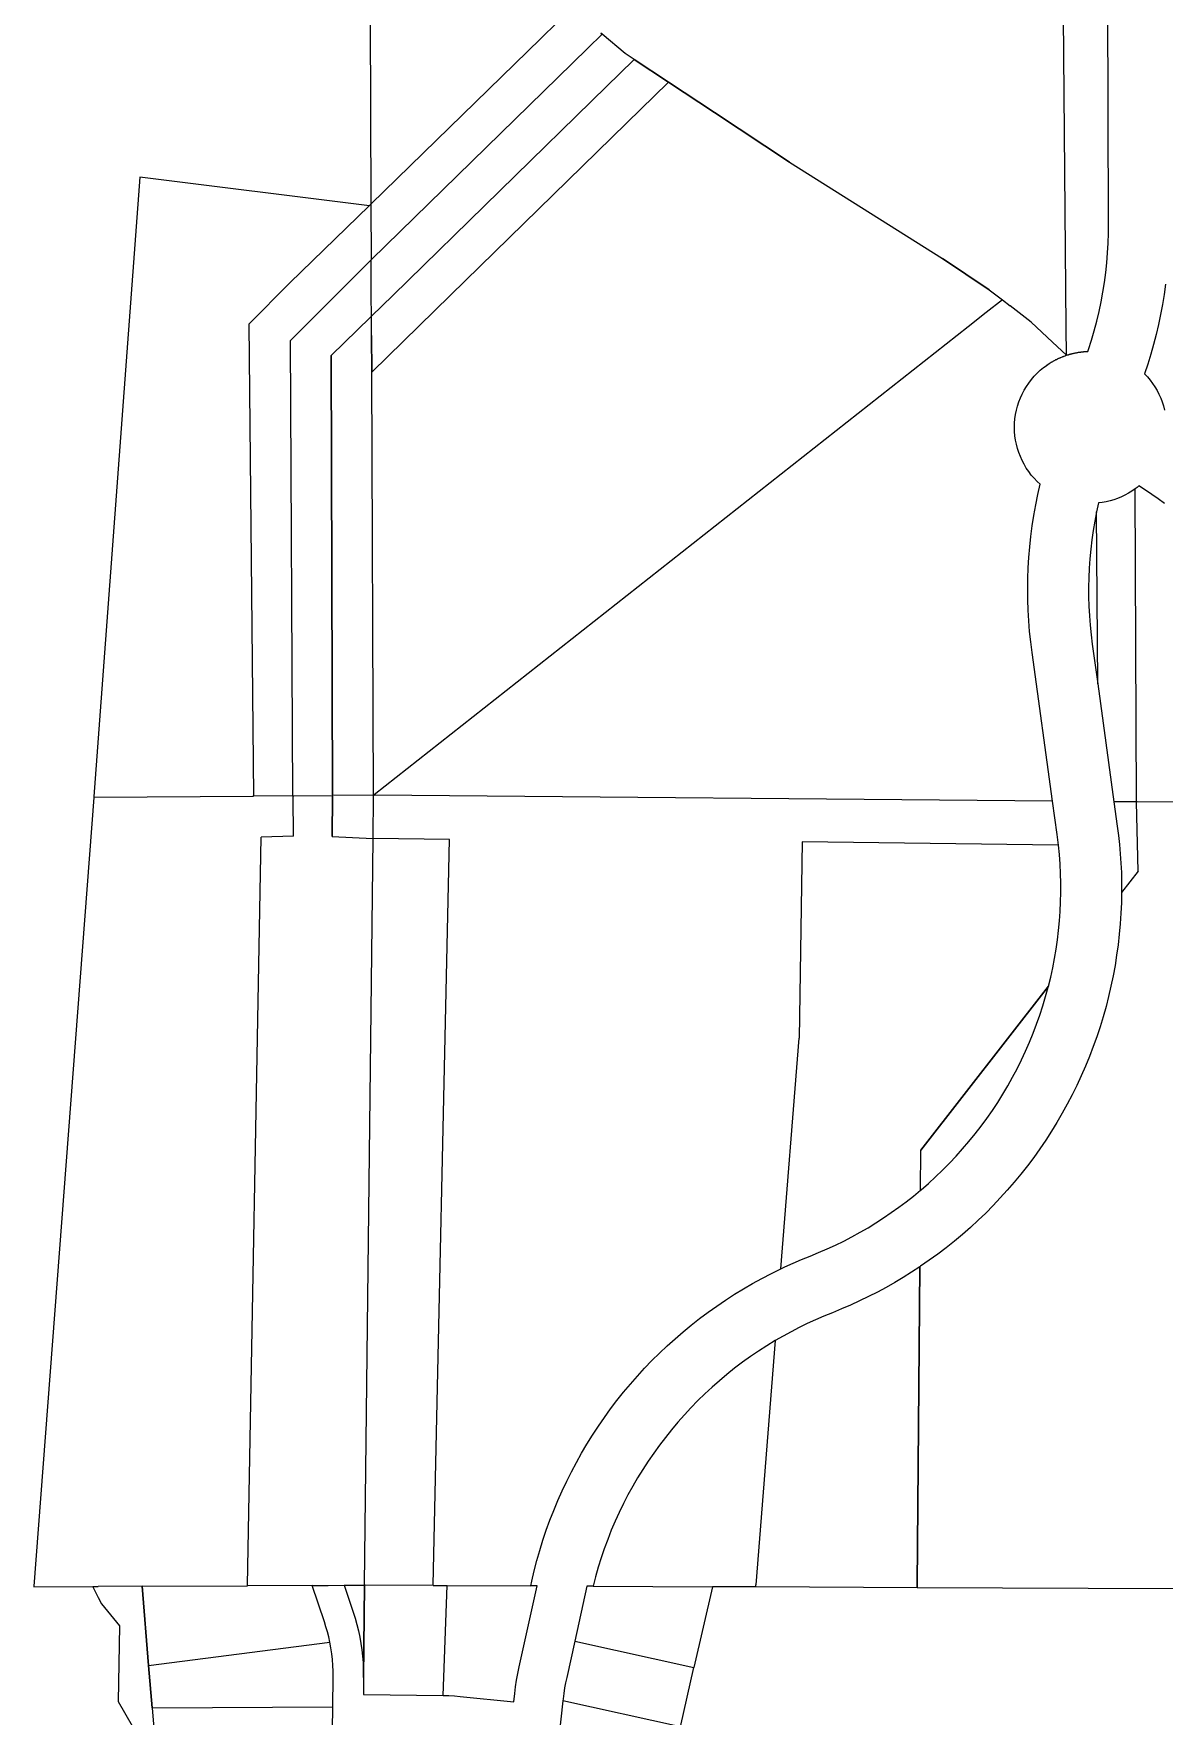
# Model space of a CAD drawing. Header units: feet. Extents: x 865220 to 2774701, y -2240498 to 961524.
# Drawn here: x 2759259 to 2761117, y 953144 to 955911 of the extents above; entities that cross this region are included whole.
import ezdxf

# ---------------------------------------------------------------- set-up
doc = ezdxf.new("R2010")
doc.units = ezdxf.units.FT
doc.header["$LTSCALE"] = 0.015
doc.header["$MEASUREMENT"] = 0
doc.layers.add('Parcels', color=7, linetype='Continuous', lineweight=0)

msp = doc.modelspace()

# ---------------------------------------------------------------- linework, layer by layer
at = {"layer": 'Parcels', "lineweight": 5, "ltscale": 100}
for p, q in [((2761025.7, 955599.4), (2761024.2, 955963.6)), ((2759811.9, 955936.3), (2759813.2, 955631)), ((2760092.4, 955903.6), (2760119.2, 955929.7)), ((2760955.8, 955428.3), (2760951.6, 955940.2)), ((2759813.2, 955631), (2760092.4, 955903.6)), ((2760092.4, 955903.6), (2760092.4, 955903.6)), ((2760193.5, 955910.3), (2760169.8, 955887.2)), ((2760169.8, 955887.2), (2760193.5, 955910.3)), ((2760193.5, 955910.3), (2760191.1, 955912.3)), ((2760191.1, 955912.3), (2760193.5, 955910.3)), ((2760231.3, 955878.5), (2760193.5, 955910.3)), ((2760193.5, 955910.3), (2760193.5, 955910.3)), ((2760169.8, 955887.2), (2760144.7, 955862.6)), ((2760144.7, 955862.6), (2760169.8, 955887.2)), ((2760221.9, 955845.2), (2760246.1, 955868.8)), ((2760246.1, 955868.8), (2760231.3, 955878.5)), ((2760246.1, 955868.8), (2760246.1, 955868.8)), ((2760246.1, 955868.8), (2760302.4, 955831.6)), ((2760302.4, 955831.6), (2760246.1, 955868.8)), ((2760144.7, 955862.6), (2759813.6, 955539.3)), ((2759813.6, 955539.3), (2760144.7, 955862.6)), ((2760201.1, 955824.8), (2760221.9, 955845.2)), ((2760221.9, 955845.2), (2760201.1, 955824.8)), ((2760201.1, 955824.8), (2759849, 955480.9)), ((2760302.4, 955831.6), (2760278.3, 955808)), ((2760378, 955781.7), (2760302.4, 955831.6)), ((2760302.4, 955831.6), (2760378, 955781.7)), ((2759943.7, 955481.1), (2760257.3, 955787.5)), ((2760257.3, 955787.5), (2760278.3, 955808)), ((2760501, 955700.2), (2760378, 955781.7)), ((2760378, 955781.7), (2760501, 955700.2)), ((2759433.3, 955675.3), (2759357.6, 954656.8)), ((2759806.3, 955628.8), (2759433.3, 955675.3)), ((2760501, 955700.2), (2760752.4, 955541.8)), ((2759810.5, 955628.3), (2759680.1, 955501.7)), ((2759810.5, 955628.3), (2759806.3, 955628.8)), ((2759811.5, 955629.3), (2759810.5, 955628.3)), ((2759810.5, 955628.3), (2759810.5, 955628.3)), ((2759813.2, 955631), (2759811.5, 955629.3)), ((2759813.2, 955631), (2759813.6, 955539.3)), ((2761025.6, 955583.2), (2761025.7, 955599.4)), ((2761024.1, 955550.7), (2761025, 955566.9)), ((2761025, 955566.9), (2761025.6, 955583.2)), ((2759812.1, 955537.9), (2759681.1, 955406.5)), ((2759813.6, 955539.3), (2759812.1, 955537.9)), ((2759813.8, 955480.8), (2759813.6, 955539.3)), ((2759813.6, 955539.3), (2759813.6, 955539.3)), ((2760829.2, 955490.3), (2760752.4, 955541.8)), ((2760752.4, 955541.8), (2760829.2, 955490.3)), ((2761022.7, 955534.5), (2761024.1, 955550.7)), ((2761018.8, 955502.2), (2761021, 955518.3)), ((2761021, 955518.3), (2761022.7, 955534.5)), ((2759612.6, 955433.6), (2759680.1, 955501.7)), ((2759814, 955446.6), (2759813.8, 955480.8)), ((2759814, 955446.6), (2759849, 955480.9)), ((2759849, 955480.9), (2759814, 955446.6)), ((2759943.7, 955481.1), (2759814.4, 955354.8)), ((2759943.7, 955481.1), (2759943.7, 955481.1)), ((2760829.2, 955490.3), (2760851, 955473.7)), ((2761013.3, 955470.2), (2761016.2, 955486.2)), ((2761016.2, 955486.2), (2761018.8, 955502.2)), ((2761116.9, 955482.5), (2761114.2, 955465.9)), ((2761119.3, 955499.2), (2761116.9, 955482.5)), ((2760851, 955473.7), (2760824.2, 955452.6)), ((2760851, 955473.7), (2760851, 955473.7)), ((2760851, 955473.7), (2760864.1, 955463.7)), ((2760898.2, 955437.1), (2760864.1, 955463.7)), ((2761006.1, 955438.5), (2761009.9, 955454.3)), ((2761009.9, 955454.3), (2761013.3, 955470.2)), ((2761114.2, 955465.9), (2761111.1, 955449.4)), ((2759612.6, 955433.6), (2759620.2, 954658.5)), ((2759812.7, 955445.3), (2759747.7, 955382.2)), ((2759814, 955446.6), (2759812.7, 955445.3)), ((2759814, 955446.6), (2759814, 955446.6)), ((2759814.1, 955414.8), (2759814, 955446.6)), ((2760794.8, 955429.4), (2759818.5, 954659.8)), ((2760824.2, 955452.6), (2760794.8, 955429.4)), ((2760898.2, 955437.1), (2760933.2, 955404.2)), ((2760933.2, 955404.2), (2760898.2, 955437.1)), ((2760956.4, 955382.4), (2760955.8, 955428.3)), ((2761002, 955422.8), (2761006.1, 955438.5)), ((2761107.6, 955432.9), (2761103.7, 955416.5)), ((2761111.1, 955449.4), (2761107.6, 955432.9)), ((2759685, 954659), (2759681.1, 955406.5)), ((2759814.4, 955354.8), (2759814.1, 955414.8)), ((2759814.1, 955414.8), (2759814.4, 955354.8)), ((2760933.2, 955404.2), (2760956.4, 955382.4)), ((2760992.5, 955391.7), (2760997.4, 955407.2)), ((2760997.4, 955407.2), (2761002, 955422.8)), ((2761099.5, 955400.3), (2761094.9, 955384.1)), ((2761103.7, 955416.5), (2761099.5, 955400.3)), ((2759750.1, 954659.4), (2759747.7, 955382.2)), ((2759747.7, 955382.2), (2759750.1, 954659.4)), ((2760929.8, 955369.9), (2760930.1, 955370.1)), ((2760930.1, 955370.1), (2760930.3, 955370.2)), ((2760930.3, 955370.2), (2760930.5, 955370.3)), ((2760930.5, 955370.3), (2760930.9, 955370.6)), ((2760930.9, 955370.6), (2760931.5, 955370.9)), ((2760931.5, 955370.9), (2760932, 955371.3)), ((2760932, 955371.3), (2760932.3, 955371.4)), ((2760932.3, 955371.4), (2760932.4, 955371.5)), ((2760932.4, 955371.5), (2760933.1, 955371.8)), ((2760933.1, 955371.8), (2760934, 955372.4)), ((2760934, 955372.4), (2760934.4, 955372.6)), ((2760934.4, 955372.6), (2760935.6, 955373.3)), ((2760935.6, 955373.3), (2760935.9, 955373.5)), ((2760935.9, 955373.5), (2760936.3, 955373.7)), ((2760936.3, 955373.7), (2760936.8, 955374)), ((2760936.8, 955374), (2760937.9, 955374.5)), ((2760937.9, 955374.5), (2760938, 955374.6)), ((2760938, 955374.6), (2760938.3, 955374.7)), ((2760938.3, 955374.7), (2760939.2, 955375.2)), ((2760939.2, 955375.2), (2760939.9, 955375.5)), ((2760939.9, 955375.5), (2760940.2, 955375.7)), ((2760940.2, 955375.7), (2760941.5, 955376.4)), ((2760941.5, 955376.4), (2760941.9, 955376.5)), ((2760941.9, 955376.5), (2760942.2, 955376.7)), ((2760942.2, 955376.7), (2760942.8, 955377)), ((2760942.8, 955377), (2760943.9, 955377.5)), ((2760943.9, 955377.5), (2760944.1, 955377.6)), ((2760944.1, 955377.6), (2760944.3, 955377.6)), ((2760944.3, 955377.6), (2760945.4, 955378.2)), ((2760945.4, 955378.2), (2760946, 955378.4)), ((2760946, 955378.4), (2760946.3, 955378.5)), ((2760946.3, 955378.5), (2760947, 955378.8)), ((2760947, 955378.8), (2760948, 955379.3)), ((2760948, 955379.3), (2760948.3, 955379.4)), ((2760948.3, 955379.4), (2760948.4, 955379.4)), ((2760948.4, 955379.4), (2760949.8, 955380)), ((2760949.8, 955380), (2760950.1, 955380.1)), ((2760950.1, 955380.1), (2760950.4, 955380.2)), ((2760950.4, 955380.2), (2760951.3, 955380.6)), ((2760951.3, 955380.6), (2760952.2, 955380.9)), ((2760952.2, 955380.9), (2760952.5, 955381)), ((2760952.5, 955381), (2760952.7, 955381.1)), ((2760952.7, 955381.1), (2760954.2, 955381.7)), ((2760954.2, 955381.7), (2760954.3, 955381.7)), ((2760954.3, 955381.7), (2760954.6, 955381.8)), ((2760954.6, 955381.8), (2760955.4, 955382.1)), ((2760955.4, 955382.1), (2760956.4, 955382.4)), ((2760956.4, 955382.4), (2760956.7, 955382.5)), ((2760956.7, 955382.5), (2760957.9, 955382.9)), ((2760956.7, 955382.5), (2760956.7, 955382.5)), ((2760957.9, 955382.9), (2760958.4, 955383.1)), ((2760958.4, 955383.1), (2760958.6, 955383.1)), ((2760958.6, 955383.1), (2760958.8, 955383.2)), ((2760958.8, 955383.2), (2760959.5, 955383.4)), ((2760959.5, 955383.4), (2760960.4, 955383.7)), ((2760960.4, 955383.7), (2760960.9, 955383.8)), ((2760960.4, 955383.7), (2760960.4, 955383.7)), ((2760960.9, 955383.8), (2760961.6, 955384)), ((2760961.6, 955384), (2760962.4, 955384.3)), ((2760962.4, 955384.3), (2760962.5, 955384.3)), ((2760962.5, 955384.3), (2760963, 955384.4)), ((2760963, 955384.4), (2760963.8, 955384.6)), ((2760963.8, 955384.6), (2760964.5, 955384.8)), ((2760964.5, 955384.8), (2760964.7, 955384.9)), ((2760964.7, 955384.9), (2760965.2, 955385)), ((2760965.2, 955385), (2760965.9, 955385.2)), ((2760965.9, 955385.2), (2760966.5, 955385.3)), ((2760966.5, 955385.3), (2760967.1, 955385.5)), ((2760967.1, 955385.5), (2760967.3, 955385.5)), ((2760967.3, 955385.5), (2760968.3, 955385.7)), ((2760968.3, 955385.7), (2760968.6, 955385.8)), ((2760968.6, 955385.8), (2760969.5, 955386)), ((2760969.5, 955386), (2760969.6, 955386)), ((2760969.6, 955386), (2760970.6, 955386.3)), ((2760970.6, 955386.3), (2760970.9, 955386.3)), ((2760970.9, 955386.3), (2760971.7, 955386.5)), ((2760971.7, 955386.5), (2760972.4, 955386.6)), ((2760972.4, 955386.6), (2760972.7, 955386.7)), ((2760972.7, 955386.7), (2760973.9, 955386.9)), ((2760973.9, 955386.9), (2760974.8, 955387)), ((2760974.8, 955387), (2760975, 955387.1)), ((2760975, 955387.1), (2760976.1, 955387.3)), ((2760976.1, 955387.3), (2760976.4, 955387.3)), ((2760976.4, 955387.3), (2760976.8, 955387.4)), ((2760976.8, 955387.4), (2760977.6, 955387.5)), ((2760977.6, 955387.5), (2760978.3, 955387.6)), ((2760978.3, 955387.6), (2760978.8, 955387.7)), ((2760978.8, 955387.7), (2760978.9, 955387.7)), ((2760978.9, 955387.7), (2760980, 955387.8)), ((2760980, 955387.8), (2760980.5, 955387.9)), ((2760980.5, 955387.9), (2760981, 955388)), ((2760981, 955388), (2760981.3, 955388)), ((2760981.3, 955388), (2760982.4, 955388.1)), ((2760982.4, 955388.1), (2760982.7, 955388.1)), ((2760982.7, 955388.1), (2760983.1, 955388.2)), ((2760983.1, 955388.2), (2760983.6, 955388.2)), ((2760983.6, 955388.2), (2760984.6, 955388.3)), ((2760984.6, 955388.3), (2760984.9, 955388.4)), ((2760984.9, 955388.4), (2760985.2, 955388.4)), ((2760985.2, 955388.4), (2760985.7, 955388.4)), ((2760985.7, 955388.4), (2760986.7, 955388.5)), ((2760986.7, 955388.5), (2760987.1, 955388.5)), ((2760987.1, 955388.5), (2760987.3, 955388.6)), ((2760987.3, 955388.6), (2760987.9, 955388.6)), ((2760987.9, 955388.6), (2760989, 955388.7)), ((2760989, 955388.7), (2760989.3, 955388.7)), ((2760989.3, 955388.7), (2760989.4, 955388.7)), ((2760989.4, 955388.7), (2760990.2, 955388.7)), ((2760990.2, 955388.7), (2760991.5, 955388.8)), ((2760991.5, 955388.8), (2760992.5, 955391.7)), ((2761094.9, 955384.1), (2761089.9, 955368)), ((2759817.4, 954659.8), (2759814.4, 955354.8)), ((2759814.4, 955354.8), (2759814.4, 955354.8)), ((2760898.8, 955342.4), (2760903.4, 955347.8)), ((2760903.4, 955347.8), (2760908.3, 955352.9)), ((2760908.3, 955352.9), (2760913.4, 955357.7)), ((2760913.4, 955357.7), (2760918.9, 955362.2)), ((2760918.9, 955362.2), (2760924.5, 955366.4)), ((2760924.5, 955366.4), (2760924.8, 955366.6)), ((2760924.8, 955366.6), (2760925, 955366.7)), ((2760925, 955366.7), (2760925.2, 955366.8)), ((2760925, 955366.7), (2760925, 955366.7)), ((2760925.2, 955366.8), (2760925.3, 955367)), ((2760925.3, 955367), (2760925.5, 955367.1)), ((2760925.5, 955367.1), (2760925.7, 955367.2)), ((2760925.7, 955367.2), (2760925.9, 955367.4)), ((2760925.9, 955367.4), (2760926.1, 955367.5)), ((2760926.1, 955367.5), (2760926.3, 955367.6)), ((2760926.3, 955367.6), (2760926.4, 955367.7)), ((2760926.4, 955367.7), (2760926.5, 955367.8)), ((2760926.5, 955367.8), (2760926.7, 955367.9)), ((2760926.7, 955367.9), (2760926.8, 955367.9)), ((2760926.8, 955367.9), (2760926.9, 955368)), ((2760926.9, 955368), (2760927.1, 955368.1)), ((2760927.1, 955368.1), (2760927.3, 955368.3)), ((2760927.3, 955368.3), (2760927.6, 955368.4)), ((2760927.6, 955368.4), (2760927.9, 955368.6)), ((2760927.9, 955368.6), (2760928.1, 955368.8)), ((2760928.1, 955368.8), (2760928.3, 955368.9)), ((2760928.3, 955368.9), (2760928.4, 955369)), ((2760928.4, 955369), (2760928.7, 955369.2)), ((2760928.7, 955369.2), (2760928.8, 955369.3)), ((2760928.8, 955369.3), (2760929.3, 955369.6)), ((2760929.3, 955369.6), (2760929.8, 955369.9)), ((2761089.9, 955368), (2761084.6, 955352)), ((2761084.6, 955352), (2761089.4, 955347)), ((2761089.4, 955347), (2761093.8, 955341.7)), ((2760880.7, 955312.2), (2760883.6, 955318.6)), ((2760883.6, 955318.6), (2760886.9, 955324.9)), ((2760886.9, 955324.9), (2760890.5, 955330.9)), ((2760890.5, 955330.9), (2760894.5, 955336.8)), ((2760894.5, 955336.8), (2760898.8, 955342.4)), ((2761093.8, 955341.7), (2761098, 955336.2)), ((2761098, 955336.2), (2761101.8, 955330.4)), ((2761101.8, 955330.4), (2761105.3, 955324.5)), ((2761105.3, 955324.5), (2761108.5, 955318.3)), ((2761108.5, 955318.3), (2761111.4, 955312)), ((2760872.8, 955285.1), (2760874.2, 955292)), ((2760874.2, 955292), (2760876, 955298.8)), ((2760876, 955298.8), (2760878.2, 955305.6)), ((2760878.2, 955305.6), (2760880.7, 955312.2)), ((2761111.4, 955312), (2761113.8, 955305.6)), ((2761113.8, 955305.6), (2761116, 955299)), ((2761116, 955299), (2761117.7, 955292.3)), ((2760871, 955264), (2760871.2, 955271)), ((2760871.2, 955256.9), (2760871, 955264)), ((2760871.2, 955271), (2760871.8, 955278.1)), ((2760871.8, 955278.1), (2760872.8, 955285.1)), ((2760871.8, 955249.9), (2760871.2, 955256.9)), ((2760872.8, 955242.9), (2760871.8, 955249.9)), ((2760874.2, 955236), (2760872.8, 955242.9)), ((2760876, 955229.1), (2760874.2, 955236)), ((2760878.1, 955222.4), (2760876, 955229.1)), ((2760880.7, 955215.8), (2760878.1, 955222.4)), ((2760883.6, 955209.4), (2760880.7, 955215.8)), ((2760886.8, 955203.1), (2760883.6, 955209.4)), ((2760890.4, 955197), (2760886.8, 955203.1)), ((2760894.4, 955191.2), (2760890.4, 955197)), ((2760898.6, 955185.5), (2760894.4, 955191.2)), ((2760903.2, 955180.1), (2760898.6, 955185.5)), ((2760908.1, 955175), (2760903.2, 955180.1)), ((2760906, 955136.2), (2760909.4, 955153.2)), ((2760913.3, 955170.2), (2760908.1, 955175)), ((2760909.4, 955153.2), (2760913.3, 955170.2)), ((2761046.6, 955149.6), (2761040.5, 955147.1)), ((2761052.5, 955152.4), (2761046.6, 955149.6)), ((2761058.2, 955155.5), (2761052.5, 955152.4)), ((2761063.8, 955158.9), (2761058.2, 955155.5)), ((2761069.2, 955162.6), (2761063.8, 955158.9)), ((2761072.4, 955165), (2761069.2, 955162.6)), ((2761071.4, 954649.3), (2761069.2, 955162.6)), ((2761075.6, 955167.5), (2761072.4, 955165)), ((2761086.3, 955160.7), (2761075.6, 955167.5)), ((2761097, 955153.6), (2761086.3, 955160.7)), ((2761107.4, 955146.4), (2761097, 955153.6)), ((2760902.9, 955119), (2760906, 955136.2)), ((2761005.7, 955125.1), (2761002.8, 955109.7)), ((2761008.8, 955139.5), (2761005.7, 955125.1)), ((2761007.8, 954842), (2761005.7, 955125.1)), ((2761005.7, 955125.1), (2761005.7, 955125.1)), ((2761015.3, 955140.4), (2761008.8, 955139.5)), ((2761021.7, 955141.6), (2761015.3, 955140.4)), ((2761028.1, 955143.1), (2761021.7, 955141.6)), ((2761034.3, 955144.9), (2761028.1, 955143.1)), ((2761040.5, 955147.1), (2761034.3, 955144.9)), ((2761117.8, 955138.9), (2761107.4, 955146.4)), ((2760898, 955084.6), (2760900.3, 955101.8)), ((2760900.3, 955101.8), (2760902.9, 955119)), ((2761000.2, 955094.3), (2760998, 955078.8)), ((2761002.8, 955109.7), (2761000.2, 955094.3)), ((2760894.7, 955049.9), (2760896.1, 955067.3)), ((2760896.1, 955067.3), (2760898, 955084.6)), ((2760998, 955078.8), (2760996.2, 955063.3)), ((2760893.6, 955032.6), (2760894.7, 955049.9)), ((2760994.8, 955047.7), (2760993.7, 955032.1)), ((2760996.2, 955063.3), (2760994.8, 955047.7)), ((2760892.7, 954997.8), (2760893, 955015.2)), ((2760893, 955015.2), (2760893.6, 955032.6)), ((2760993.1, 955016.5), (2760992.8, 955000.8)), ((2760993.7, 955032.1), (2760993.1, 955016.5)), ((2760892.9, 954980.4), (2760892.7, 954997.8)), ((2760992.8, 955000.8), (2760992.8, 954985.2)), ((2760992.8, 954985.2), (2760993.3, 954969.6)), ((2760893.5, 954963), (2760892.9, 954980.4)), ((2760894.4, 954945.6), (2760893.5, 954963)), ((2760993.3, 954969.6), (2760994.1, 954954)), ((2760895.8, 954928.2), (2760894.4, 954945.6)), ((2760897.6, 954910.9), (2760895.8, 954928.2)), ((2760994.1, 954954), (2760995.3, 954938.4)), ((2760995.3, 954938.4), (2760996.9, 954922.8)), ((2760899.8, 954893.7), (2760897.6, 954910.9)), ((2760996.9, 954922.8), (2760998.8, 954907.3)), ((2760998.8, 954907.3), (2761007.8, 954842)), ((2760933.4, 954649.2), (2760899.8, 954893.7)), ((2760899.8, 954893.7), (2760899.8, 954893.7)), ((2761007.8, 954842), (2761034.5, 954648.3)), ((2759357.5, 954654.9), (2759258.9, 953358)), ((2759357.6, 954655.9), (2759357.5, 954654.9)), ((2759357.6, 954655.9), (2759620.2, 954657.6)), ((2759357.6, 954656.8), (2759357.6, 954655.9)), ((2759357.6, 954655.9), (2759357.6, 954655.9)), ((2759620.2, 954657.6), (2759620.2, 954658.5)), ((2759620.2, 954658.5), (2759620.2, 954657.6)), ((2759685, 954658.1), (2759620.2, 954657.6)), ((2759620.2, 954657.6), (2759620.2, 954657.6)), ((2759685, 954658.1), (2759685, 954659)), ((2759685, 954658.1), (2759750.1, 954658.5)), ((2759685, 954658.1), (2759685, 954658)), ((2759685, 954658), (2759685.1, 954656.9)), ((2759685.8, 954591.4), (2759685.1, 954656.9)), ((2759750.1, 954657.3), (2759749.7, 954590.8)), ((2759749.7, 954590.8), (2759750.1, 954657.3)), ((2759750.1, 954659.4), (2759750.1, 954658.5)), ((2759817.4, 954658.9), (2759750.1, 954658.5)), ((2759750.1, 954657.3), (2759750.1, 954658.5)), ((2759750.1, 954658.5), (2759750.1, 954658.5)), ((2759816.6, 954587.7), (2759817.4, 954657.7)), ((2759817.4, 954658.9), (2759817.4, 954659.8)), ((2759818.5, 954659.8), (2759817.4, 954658.9)), ((2759817.4, 954657.7), (2759817.4, 954658.9)), ((2759817.4, 954658.9), (2759817.4, 954658.9)), ((2759817.4, 954658.9), (2759818.5, 954658.9)), ((2759818.5, 954658.9), (2759817.4, 954658.9)), ((2759817.4, 954658.9), (2759817.4, 954657.7)), ((2760933.4, 954649.2), (2759818.5, 954658.9)), ((2760941, 954594.5), (2760933.4, 954649.2)), ((2761071.5, 954647.9), (2761034.5, 954648.3)), ((2761034.5, 954648.3), (2761040, 954608.1)), ((2761071.4, 954649.3), (2761071.4, 954648.8)), ((2761071.4, 954648.8), (2761071.5, 954647.9)), ((2761071.5, 954647.9), (2761071.5, 954647.9)), ((2761071.5, 954647.7), (2761071.5, 954647.9)), ((2761141.7, 954647.3), (2761071.5, 954647.9)), ((2761071.5, 954647.6), (2761071.5, 954647.7)), ((2761074, 954533.9), (2761071.5, 954647.6)), ((2761040, 954608.1), (2761042, 954592.9)), ((2759610.3, 953359.8), (2759633, 954589.8)), ((2759685.8, 954591.4), (2759633, 954589.8)), ((2759749.7, 954590.8), (2759816.3, 954587.7)), ((2759802.7, 953360.7), (2759816.6, 954587.7)), ((2759816.6, 954587.7), (2759816.3, 954587.7)), ((2759817.1, 954587.6), (2759816.6, 954587.7)), ((2759942.1, 954585.9), (2759817.1, 954587.6)), ((2759915.7, 953360.1), (2759942.1, 954585.9)), ((2760521.8, 954582.1), (2760517, 954259.5)), ((2760943, 954576.8), (2760521.8, 954582.1)), ((2760942.1, 954585.6), (2760941, 954594.5)), ((2760943.2, 954576.8), (2760942.1, 954585.6)), ((2760943.2, 954576.8), (2760943, 954576.8)), ((2760943.2, 954576.8), (2760943.2, 954576.8)), ((2760943.2, 954576.8), (2760943.2, 954576.8)), ((2760944.7, 954561.2), (2760943.2, 954576.8)), ((2761042, 954592.9), (2761043.6, 954577.7)), ((2761043.6, 954577.7), (2761044.9, 954562.4)), ((2760945.8, 954545.7), (2760944.7, 954561.2)), ((2760946.6, 954530.1), (2760945.8, 954545.7)), ((2761044.9, 954562.4), (2761045.9, 954547.2)), ((2761045.9, 954547.2), (2761046.6, 954531.9)), ((2760947, 954514.5), (2760946.6, 954530.1)), ((2760947, 954498.9), (2760947, 954514.5)), ((2761046.6, 954531.9), (2761047, 954516.5)), ((2761074, 954533.9), (2761047, 954499.2)), ((2761047, 954516.5), (2761047, 954501.2)), ((2761074, 954533.9), (2761074, 954533.9)), ((2760946.7, 954483.4), (2760947, 954498.9)), ((2761047, 954499.2), (2761046.7, 954481.9)), ((2761047, 954501.2), (2761047, 954499.2)), ((2760944.8, 954452.2), (2760945.9, 954467.8)), ((2760945.9, 954467.8), (2760946.7, 954483.4)), ((2761045.9, 954464.7), (2761044.8, 954447.4)), ((2761046.7, 954481.9), (2761045.9, 954464.7)), ((2760941.5, 954421.2), (2760943.4, 954436.7)), ((2760943.4, 954436.7), (2760944.8, 954452.2)), ((2761043.2, 954430.2), (2761041.3, 954413)), ((2761044.8, 954447.4), (2761043.2, 954430.2)), ((2760936.7, 954390.4), (2760939.3, 954405.8)), ((2760939.3, 954405.8), (2760941.5, 954421.2)), ((2761041.3, 954413), (2761038.9, 954395.9)), ((2760930.5, 954359.9), (2760933.8, 954375.1)), ((2760933.8, 954375.1), (2760936.7, 954390.4)), ((2761036.2, 954378.8), (2761033.1, 954361.8)), ((2761038.9, 954395.9), (2761036.2, 954378.8)), ((2760926.8, 954344.7), (2760930.5, 954359.9)), ((2761033.1, 954361.8), (2761029.6, 954344.9)), ((2760717.2, 954075.4), (2760926.8, 954344.7)), ((2760926.8, 954344.7), (2760717.2, 954075.4)), ((2760917.7, 954312.6), (2760922.2, 954328)), ((2760922.2, 954328), (2760926.4, 954343.4)), ((2760926.4, 954343.4), (2760926.8, 954344.7)), ((2761025.7, 954328.1), (2761021.4, 954311.3)), ((2761029.6, 954344.9), (2761025.7, 954328.1)), ((2760907.4, 954282.3), (2760912.7, 954297.4)), ((2760912.7, 954297.4), (2760917.7, 954312.6)), ((2761016.7, 954294.7), (2761011.6, 954278.1)), ((2761021.4, 954311.3), (2761016.7, 954294.7)), ((2760895.7, 954252.6), (2760901.7, 954267.4)), ((2760901.7, 954267.4), (2760907.4, 954282.3)), ((2761011.6, 954278.1), (2761006.2, 954261.7)), ((2760487, 953880.1), (2760517, 954259.5)), ((2760882.5, 954223.5), (2760889.3, 954237.9)), ((2760889.3, 954237.9), (2760895.7, 954252.6)), ((2761000.4, 954245.4), (2760994.2, 954229.3)), ((2761006.2, 954261.7), (2761000.4, 954245.4)), ((2760867.9, 954195), (2760875.4, 954209.1)), ((2760875.4, 954209.1), (2760882.5, 954223.5)), ((2760987.6, 954213.3), (2760980.7, 954197.5)), ((2760994.2, 954229.3), (2760987.6, 954213.3)), ((2760851.9, 954167.3), (2760860.1, 954181.1)), ((2760860.1, 954181.1), (2760867.9, 954195)), ((2760973.4, 954181.8), (2760965.8, 954166.3)), ((2760980.7, 954197.5), (2760973.4, 954181.8)), ((2760834.6, 954140.4), (2760843.5, 954153.8)), ((2760843.5, 954153.8), (2760851.9, 954167.3)), ((2760965.8, 954166.3), (2760957.8, 954151)), ((2760816, 954114.4), (2760825.5, 954127.3)), ((2760825.5, 954127.3), (2760834.6, 954140.4)), ((2760949.4, 954135.8), (2760940.7, 954120.9)), ((2760957.8, 954151), (2760949.4, 954135.8)), ((2760796.1, 954089.4), (2760806.2, 954101.8)), ((2760806.2, 954101.8), (2760816, 954114.4)), ((2760931.7, 954106.2), (2760922.3, 954091.6)), ((2760940.7, 954120.9), (2760931.7, 954106.2)), ((2760716.6, 954009.4), (2760717.2, 954075.4)), ((2760775, 954065.3), (2760785.7, 954077.2)), ((2760785.7, 954077.2), (2760796.1, 954089.4)), ((2760912.6, 954077.3), (2760902.6, 954063.3)), ((2760922.3, 954091.6), (2760912.6, 954077.3)), ((2760741.3, 954031.3), (2760752.8, 954042.4)), ((2760752.8, 954042.4), (2760764.1, 954053.7)), ((2760764.1, 954053.7), (2760775, 954065.3)), ((2760892.2, 954049.4), (2760881.5, 954035.8)), ((2760902.6, 954063.3), (2760892.2, 954049.4)), ((2760717.4, 954010), (2760729.5, 954020.5)), ((2760729.5, 954020.5), (2760741.3, 954031.3)), ((2760870.5, 954022.5), (2760859.2, 954009.4)), ((2760881.5, 954035.8), (2760870.5, 954022.5)), ((2760680.8, 953981.2), (2760693, 953990.3)), ((2760693, 953990.3), (2760704.9, 953999.7)), ((2760704.9, 953999.7), (2760716.6, 954009.4)), ((2760716.6, 954009.4), (2760717.4, 954010)), ((2760717.4, 954010), (2760717.4, 954010)), ((2760847.6, 953996.6), (2760835.8, 953984)), ((2760859.2, 954009.4), (2760847.6, 953996.6)), ((2760643.2, 953955.6), (2760655.9, 953963.9)), ((2760655.9, 953963.9), (2760668.5, 953972.4)), ((2760668.5, 953972.4), (2760680.8, 953981.2)), ((2760811.1, 953959.8), (2760798.4, 953948.1)), ((2760823.6, 953971.8), (2760811.1, 953959.8)), ((2760835.8, 953984), (2760823.6, 953971.8)), ((2760590.4, 953925.8), (2760603.8, 953932.8)), ((2760603.8, 953932.8), (2760617.1, 953940.1)), ((2760617.1, 953940.1), (2760630.2, 953947.7)), ((2760630.2, 953947.7), (2760643.2, 953955.6)), ((2760785.4, 953936.6), (2760772.2, 953925.5)), ((2760798.4, 953948.1), (2760785.4, 953936.6)), ((2760535, 953901), (2760549.1, 953906.7)), ((2760549.1, 953906.7), (2760563, 953912.7)), ((2760563, 953912.7), (2760576.7, 953919.1)), ((2760576.7, 953919.1), (2760590.4, 953925.8)), ((2760744.9, 953904.3), (2760731, 953894.1)), ((2760758.7, 953914.7), (2760744.9, 953904.3)), ((2760772.2, 953925.5), (2760758.7, 953914.7)), ((2760471.3, 953872.4), (2760487, 953880.1)), ((2760487, 953880.1), (2760493.3, 953883.1)), ((2760487, 953880.1), (2760487, 953880.1)), ((2760493.3, 953883.1), (2760507.1, 953889.3)), ((2760507.1, 953889.3), (2760521, 953895.3)), ((2760521, 953895.3), (2760535, 953901)), ((2760715.5, 953883.4), (2760701.9, 953874.5)), ((2760711, 953360.4), (2760715.5, 953883.4)), ((2760715.5, 953883.4), (2760711, 953360.4)), ((2760716.7, 953884.3), (2760715.5, 953883.4)), ((2760731, 953894.1), (2760716.7, 953884.3)), ((2760425.5, 953847.2), (2760440.6, 953856)), ((2760440.6, 953856), (2760455.9, 953864.4)), ((2760455.9, 953864.4), (2760471.3, 953872.4)), ((2760659.9, 953849.5), (2760645.6, 953841.8)), ((2760674.1, 953857.5), (2760659.9, 953849.5)), ((2760688.1, 953865.9), (2760674.1, 953857.5)), ((2760701.9, 953874.5), (2760688.1, 953865.9)), ((2760381.5, 953818.9), (2760396, 953828.7)), ((2760396, 953828.7), (2760410.6, 953838.1)), ((2760410.6, 953838.1), (2760425.5, 953847.2)), ((2760601.6, 953820.5), (2760586.7, 953814)), ((2760616.4, 953827.3), (2760601.6, 953820.5)), ((2760631.1, 953834.4), (2760616.4, 953827.3)), ((2760645.6, 953841.8), (2760631.1, 953834.4)), ((2760339.7, 953787.6), (2760353.4, 953798.3)), ((2760353.4, 953798.3), (2760367.3, 953808.8)), ((2760367.3, 953808.8), (2760381.5, 953818.9)), ((2760544, 953796.3), (2760530.4, 953790.1)), ((2760557.7, 953802.3), (2760544, 953796.3)), ((2760571.6, 953807.9), (2760557.7, 953802.3)), ((2760586.7, 953814), (2760571.6, 953807.9)), ((2760300.1, 953753.4), (2760313, 953765.1)), ((2760313, 953765.1), (2760326.2, 953776.5)), ((2760326.2, 953776.5), (2760339.7, 953787.6)), ((2760490.6, 953769.4), (2760477.6, 953761.9)), ((2760503.7, 953776.6), (2760490.6, 953769.4)), ((2760517, 953783.5), (2760503.7, 953776.6)), ((2760530.4, 953790.1), (2760517, 953783.5)), ((2760275, 953729.1), (2760287.4, 953741.4)), ((2760287.4, 953741.4), (2760300.1, 953753.4)), ((2760450.3, 953744.7), (2760437, 953735.7)), ((2760477.6, 953761.9), (2760445.9, 953360.2)), ((2760463.9, 953753.5), (2760450.3, 953744.7)), ((2760477.6, 953761.9), (2760463.9, 953753.5)), ((2760251.2, 953703.7), (2760262.9, 953716.6)), ((2760262.9, 953716.6), (2760275, 953729.1)), ((2760411, 953716.5), (2760398.4, 953706.5)), ((2760423.9, 953726.3), (2760411, 953716.5)), ((2760437, 953735.7), (2760423.9, 953726.3)), ((2760228.5, 953677.2), (2760239.7, 953690.6)), ((2760239.7, 953690.6), (2760251.2, 953703.7)), ((2760373.9, 953685.5), (2760362.1, 953674.5)), ((2760386, 953696.1), (2760373.9, 953685.5)), ((2760398.4, 953706.5), (2760386, 953696.1)), ((2760207.1, 953649.7), (2760217.6, 953663.6)), ((2760217.6, 953663.6), (2760228.5, 953677.2)), ((2760350.5, 953663.3), (2760339.2, 953651.7)), ((2760362.1, 953674.5), (2760350.5, 953663.3)), ((2760187, 953621.2), (2760196.9, 953635.6)), ((2760196.9, 953635.6), (2760207.1, 953649.7)), ((2760317.6, 953627.8), (2760307.2, 953615.5)), ((2760328.3, 953639.9), (2760317.6, 953627.8)), ((2760339.2, 953651.7), (2760328.3, 953639.9)), ((2760168.2, 953591.8), (2760177.4, 953606.6)), ((2760177.4, 953606.6), (2760187, 953621.2)), ((2760297.1, 953602.9), (2760287.3, 953590.1)), ((2760307.2, 953615.5), (2760297.1, 953602.9)), ((2760150.8, 953561.6), (2760159.3, 953576.8)), ((2760159.3, 953576.8), (2760168.2, 953591.8)), ((2760277.9, 953577), (2760268.8, 953563.7)), ((2760287.3, 953590.1), (2760277.9, 953577)), ((2760134.9, 953530.6), (2760142.7, 953546.2)), ((2760142.7, 953546.2), (2760150.8, 953561.6)), ((2760260, 953550.2), (2760251.5, 953536.4)), ((2760268.8, 953563.7), (2760260, 953550.2)), ((2760127.4, 953514.8), (2760134.9, 953530.6)), ((2760243.4, 953522.5), (2760235.7, 953508.3)), ((2760251.5, 953536.4), (2760243.4, 953522.5)), ((2760113.7, 953482.8), (2760120.4, 953498.9)), ((2760120.4, 953498.9), (2760127.4, 953514.8)), ((2760228.3, 953494), (2760221.3, 953479.5)), ((2760235.7, 953508.3), (2760228.3, 953494)), ((2760101.4, 953450.2), (2760107.4, 953466.5)), ((2760107.4, 953466.5), (2760113.7, 953482.8)), ((2760214.6, 953464.8), (2760208.3, 953450)), ((2760221.3, 953479.5), (2760214.6, 953464.8)), ((2760090.7, 953417), (2760095.9, 953433.6)), ((2760095.9, 953433.6), (2760101.4, 953450.2)), ((2760202.3, 953435), (2760196.8, 953419.8)), ((2760208.3, 953450), (2760202.3, 953435)), ((2760085.9, 953400.2), (2760090.7, 953417)), ((2760196.8, 953419.8), (2760191.6, 953404.6)), ((2760077.6, 953366.4), (2760081.5, 953383.3)), ((2760081.5, 953383.3), (2760085.9, 953400.2)), ((2760186.8, 953389.2), (2760182.3, 953373.6)), ((2760191.6, 953404.6), (2760186.8, 953389.2)), ((2759258.9, 953358), (2759258.8, 953357.1)), ((2759258.8, 953357.1), (2759258.9, 953357.1)), ((2759258.9, 953357.1), (2759355.9, 953357.6)), ((2759355.9, 953357.6), (2759364.9, 953357.6)), ((2759355.9, 953357.6), (2759356.7, 953356)), ((2759356.7, 953356), (2759365, 953339.6)), ((2759437.1, 953358), (2759364.9, 953357.6)), ((2759437.1, 953358), (2759610.3, 953358.9)), ((2759437.1, 953358), (2759447.8, 953227.7)), ((2759447.8, 953227.7), (2759437.1, 953358)), ((2759437.1, 953358), (2759437.1, 953358)), ((2759610.3, 953358.9), (2759610.3, 953359.8)), ((2759716.3, 953359.4), (2759610.3, 953358.9)), ((2759610.3, 953358.9), (2759610.3, 953358.9)), ((2759610.3, 953358.9), (2759610.3, 953358.9)), ((2759716.3, 953359.4), (2759742.7, 953359.5)), ((2759716.4, 953359.4), (2759716.3, 953359.4)), ((2759736.6, 953299.6), (2759716.4, 953359.4)), ((2759742.7, 953359.5), (2759769, 953359.7)), ((2759769, 953359.7), (2759802.4, 953359.8)), ((2759769, 953359.7), (2759769, 953359.6)), ((2759769, 953359.6), (2759783.9, 953315.6)), ((2759802.7, 953359.8), (2759801, 953208)), ((2759801, 953208), (2759802.7, 953359.8)), ((2759802.7, 953359.9), (2759802.4, 953359.8)), ((2759802.7, 953360.7), (2759802.7, 953359.9)), ((2759915.7, 953359.3), (2759802.7, 953359.9)), ((2759802.7, 953359.9), (2759802.7, 953359.9)), ((2759802.7, 953359.9), (2759802.7, 953359.8)), ((2759802.7, 953359.9), (2759802.7, 953359.9)), ((2759802.7, 953359.8), (2759802.7, 953359.9)), ((2759802.7, 953359.9), (2759802.7, 953359.9)), ((2759915.7, 953359.9), (2759915.7, 953360.1)), ((2759915.7, 953359.3), (2759915.7, 953359.9)), ((2759915.7, 953359.9), (2759915.7, 953359.9)), ((2759915.7, 953359.3), (2759915.7, 953359.3)), ((2759915.7, 953359.3), (2759915.7, 953359.3)), ((2759915.7, 953359.3), (2759915.7, 953359.3)), ((2759915.7, 953359.3), (2759938.3, 953359.2)), ((2759931.7, 953178.4), (2759938.3, 953359.2)), ((2759938.3, 953359.2), (2760075.8, 953358.5)), ((2760056.8, 953225.5), (2760086.4, 953358.5)), ((2760075.8, 953358.5), (2760077.6, 953366.4)), ((2760086.4, 953358.5), (2760075.8, 953358.5)), ((2760075.8, 953358.5), (2760075.8, 953358.5)), ((2760168.3, 953358.1), (2760148.2, 953267.9)), ((2760178.3, 953358), (2760168.3, 953358.1)), ((2760182.3, 953373.6), (2760178.3, 953358)), ((2760178.3, 953358), (2760178.3, 953358)), ((2760178.3, 953358), (2760374.5, 953357.1)), ((2760374.5, 953357.1), (2760344.1, 953224.3)), ((2760445.6, 953356.8), (2760374.5, 953357.1)), ((2760445.6, 953356.8), (2760445.7, 953357.7)), ((2760445.7, 953357.7), (2760445.6, 953356.8)), ((2760445.7, 953356.8), (2760445.6, 953356.8)), ((2760445.6, 953356.8), (2760445.6, 953356.8)), ((2760445.7, 953357.7), (2760445.9, 953360.2)), ((2760445.7, 953357.7), (2760445.7, 953357.7)), ((2760710.9, 953355.6), (2760445.7, 953356.8)), ((2760710.9, 953355.6), (2760711, 953356.4)), ((2760710.9, 953355.6), (2760711, 953355.6)), ((2760711, 953356.4), (2760711, 953360.4)), ((2760711, 953360.4), (2760711, 953356.4)), ((2760711, 953356.4), (2760711, 953356.4)), ((2761132.2, 953353.6), (2760711, 953355.6)), ((2759365, 953339.6), (2759370.2, 953329.2)), ((2759370.2, 953329.2), (2759399.7, 953292.8)), ((2759739.2, 953291.3), (2759736.6, 953299.6)), ((2759783.9, 953315.6), (2759787.2, 953305.4)), ((2759787.2, 953305.4), (2759790.1, 953295.2)), ((2759790.1, 953295.2), (2759792.6, 953284.8)), ((2759399.7, 953292.8), (2759397.7, 953168.7)), ((2759741.6, 953283), (2759739.2, 953291.3)), ((2759743.7, 953274.6), (2759741.6, 953283)), ((2759745.5, 953266.1), (2759743.7, 953274.6)), ((2759792.6, 953284.8), (2759794.9, 953274.4)), ((2759794.9, 953274.4), (2759796.8, 953263.9)), ((2760148.2, 953267.9), (2760134.9, 953208.1)), ((2760148.2, 953267.9), (2760344.1, 953224.3)), ((2759447.8, 953227.7), (2759745.5, 953266.1)), ((2759747.3, 953256.6), (2759745.5, 953266.1)), ((2759748.7, 953247.1), (2759747.3, 953256.6)), ((2759749.8, 953237.5), (2759748.7, 953247.1)), ((2759796.8, 953263.9), (2759798.3, 953253.4)), ((2759798.3, 953253.4), (2759799.5, 953242.8)), ((2759799.5, 953242.8), (2759800.3, 953232.2)), ((2759447.8, 953227.7), (2759453.6, 953158.3)), ((2759453.6, 953158.3), (2759447.8, 953227.7)), ((2759750.5, 953227.8), (2759749.8, 953237.5)), ((2759750.9, 953218.2), (2759750.5, 953227.8)), ((2759751, 953208.5), (2759750.9, 953218.2)), ((2759800.3, 953232.2), (2759800.8, 953221.5)), ((2759800.8, 953221.5), (2759801, 953214.7)), ((2759801, 953214.7), (2759801, 953208)), ((2760052.6, 953203.8), (2760054.5, 953214.7)), ((2760054.5, 953214.7), (2760056.8, 953225.5)), ((2760321.9, 953126.8), (2760344.1, 953224.3)), ((2760344.1, 953224.3), (2760344.1, 953224.3)), ((2759750.4, 953159.5), (2759751, 953208.5)), ((2759751, 953208.5), (2759751, 953208.5)), ((2759801, 953208), (2759800.7, 953179.8)), ((2760049.6, 953181.9), (2760050.9, 953192.8)), ((2760050.9, 953192.8), (2760052.6, 953203.8)), ((2760131.5, 953190.7), (2760130.1, 953181.9)), ((2760133.1, 953199.4), (2760131.5, 953190.7)), ((2760134.9, 953208.1), (2760133.1, 953199.4)), ((2759397.7, 953168.7), (2759443.5, 953088.2)), ((2759453.6, 953158.3), (2759750.4, 953159.5)), ((2759453.6, 953158.3), (2759461.8, 953058.4)), ((2759749.3, 953059.6), (2759750.4, 953159.5)), ((2759750.4, 953159.5), (2759750.4, 953159.5)), ((2759800.7, 953179.8), (2759931.7, 953178.4)), ((2759931.7, 953178.4), (2759941.2, 953178.1)), ((2759941.2, 953178.1), (2759950.6, 953177.6)), ((2759950.6, 953177.6), (2759960, 953176.8)), ((2759960, 953176.8), (2760048, 953168.1)), ((2760048, 953168.1), (2760049.6, 953181.9)), ((2760128.7, 953169.8), (2760116.1, 953055.2)), ((2760129.1, 953173.1), (2760128.7, 953169.8)), ((2760321.9, 953126.8), (2760128.7, 953169.8)), ((2760130.1, 953181.9), (2760129.1, 953173.1))]:
    msp.add_line(p, q, dxfattribs=at)

doc.saveas('drawing.dxf')
